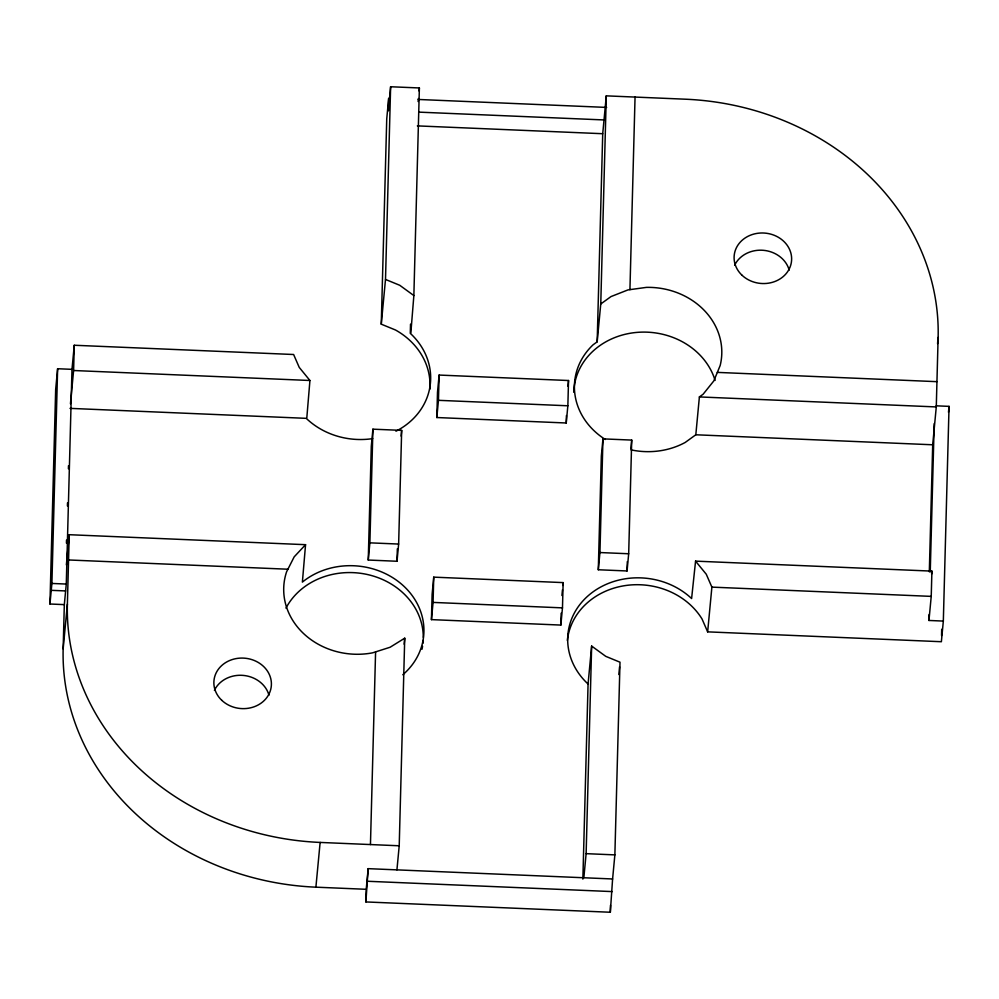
<?xml version="1.0" encoding="UTF-8"?>
<svg xmlns="http://www.w3.org/2000/svg" width="999" height="999" viewBox="0 0 999 999"><rect width="100%" height="100%" fill="white"/><g stroke="black" fill="none" stroke-linecap="round" stroke-linejoin="round"><path stroke-width="1.5" d="M71.99 369.343L66.284 584.053L64.323 604.62L49.95 604.008L55.669 389.385L57.617 368.731L71.99 369.343L74.276 345.254L293.619 354.508L299.238 367.395L309.927 380.494L306.73 418.806A71.978 63.137 5.4 0 0 372.689 438.611M49.95 604.008L51.898 583.453L57.617 368.731M582.867 879.12L588.074 683.915L591.645 646.066L605.769 656.355L620.004 662.2L614.872 854.882L612.599 878.97L368.169 868.655L366.221 889.297L315.896 887.174A259.141 227.297 5.4 0 1 63.149 648.913L64.323 604.62M66.434 543.131L66.521 540.034M67.42 505.956L67.507 502.859M68.407 468.781L68.494 465.684M63.149 648.913L67.383 604.17L69.231 534.702L305.557 544.68L302.385 582.105A71.978 63.137 5.4 0 1 403.509 585.889A71.978 63.137 5.4 0 1 402.784 674.775M70.454 403.783L73.601 370.517L74.276 345.254M368.256 560.039L371.291 446.378L372.914 429.17L401.673 430.382L398.638 544.055L397.015 561.263L368.256 560.039L369.88 542.844L372.914 429.17M612.599 878.97L610.314 912.249L365.884 901.935L366.221 889.297M429.832 389.198A71.978 63.137 5.4 0 0 395.504 330.007L381.268 324.176L386.738 118.869L388.686 98.214L388.349 110.839L390.621 86.751L419.38 87.962L413.861 295.567L410.776 333.791A71.978 63.137 5.4 0 1 395.954 431.206M365.884 901.935L368.169 868.655M370.454 844.555L375.587 651.885M381.268 324.176L385.502 279.433L390.621 86.751M397.015 561.263L397.352 548.801M410.277 333.429L410.527 324.126M396.928 869.867L399.213 845.778L404.732 638.174L390.097 647.252L372.59 652.834A71.978 63.137 5.4 0 1 286.601 571.778L294.193 556.843L305.557 544.68M431.443 619.617L432.117 594.355L433.741 577.147L563.149 582.604L562.474 607.867L560.851 625.074L431.443 619.617L433.067 602.409L433.741 577.147M436.825 417.532L437.5 392.27L439.123 375.062L568.531 380.519L567.857 405.781L566.233 422.989L436.825 417.532L438.449 400.324L439.123 375.062M560.851 625.074L561.163 613.186M566.233 422.989L566.421 415.559M605.332 439.485A71.978 63.137 5.4 0 1 593.094 344.792L597.177 341.833L602.722 133.716L606.293 95.854L685.376 99.201A259.141 227.297 5.4 0 1 938.123 337.462L936.275 406.93L932.704 444.78L929.32 571.803M583.841 877.759L586.126 853.658L591.645 646.066M597.177 341.833L600.761 303.983L606.293 95.854M598.301 569.755L601.336 456.081L602.959 438.873L631.718 440.084L628.683 553.758L627.06 570.966L598.301 569.755L599.937 552.547L602.959 438.873M610.314 912.249L610.501 905.231M629.932 289.648L635.052 97.065M627.06 570.966L627.31 561.625M936.113 405.819L949.05 406.368L943.331 621.078L928.958 620.466L929.107 614.522M930.244 571.977L934.202 423.588M928.958 620.466L931.23 596.378L931.905 571.116L695.566 561.138L691.608 598.538A71.978 63.137 5.4 0 0 589.947 594.243A71.978 63.137 5.4 0 0 587.562 683.553L588.074 683.915M941.545 635.501L941.707 629.27M66.371 564.91L69.231 534.702M315.896 887.174L320.13 842.432A259.141 227.297 5.4 0 1 67.383 604.17M418.106 101.523L418.381 98.501M419.093 90.984L419.38 87.962M401.123 436.113L401.673 430.382M404.158 644.23L404.732 638.174M567.981 386.263L568.531 380.519M561.925 595.516L562.474 589.772M562.874 585.476L563.149 582.604M630.906 448.688L631.718 440.084M618.843 674.537L619.567 666.82M631.056 449.875A71.978 63.137 5.4 0 0 685.214 442.445L695.816 434.777L699.387 396.928L703.121 394.23L713.823 380.906L720.167 365.522A71.978 63.137 5.4 0 0 646.453 287.375L627.971 289.91L611.001 296.578L600.761 303.983M943.331 621.078L941.383 641.72L707.654 631.855L711.887 587.125L706.268 574.238L695.566 561.138M937.549 343.631L938.123 337.462M931.617 574.125L931.905 571.116M948.488 412.262L949.05 406.368M418.269 99.463L606.643 107.417M418.668 112.125L604.02 119.942M417.357 125.886L602.722 133.716M717.332 372.39L936.95 381.668M73.601 370.517L309.927 380.494M699.387 396.928L936.275 406.93M438.449 400.324L567.857 405.781M70.017 408.366L306.356 418.344M695.816 434.777L932.704 444.78M369.88 542.844L398.638 544.055M599.937 552.547L628.683 553.758M68.556 559.964L287.899 569.218M711.887 587.125L931.23 596.378M51.898 583.453L66.284 584.053M433.067 602.409L562.474 607.867M51.249 590.334L65.622 590.933M320.13 842.432L399.213 845.778M586.126 853.658L614.872 854.882M367.832 881.28L612.262 891.595M385.502 279.433L399.737 285.277L413.861 295.567M707.654 631.855L702.035 618.98A71.978 63.137 5.4 0 0 624.45 585.701A71.978 63.137 5.4 0 0 567.357 640.409M734.627 265.297A28.796 25.25 5.4 0 1 763.411 250.312A28.796 25.25 5.4 0 1 789.185 270.117M214.41 690.384A28.796 25.25 5.4 0 1 243.182 675.399A28.796 25.25 5.4 0 1 268.968 695.204M422.565 646.291A71.978 63.137 5.4 0 1 421.99 649.263M285.964 608.129A71.978 63.137 5.4 0 1 366.645 574.35A71.978 63.137 5.4 0 1 423.289 637.325M423.214 640.309A71.978 63.137 5.4 0 1 422.964 643.306M573.776 392.295A71.978 63.137 5.4 0 1 637.087 332.38A71.978 63.137 5.4 0 1 715.109 380.432M742.057 275.274A28.796 25.25 5.4 0 0 790.471 265.984A28.796 25.25 5.4 0 0 756.068 233.554A28.796 25.25 5.4 0 0 742.057 275.274M221.828 700.361A28.796 25.25 5.4 0 0 270.242 691.071A28.796 25.25 5.4 0 0 235.851 658.641A28.796 25.25 5.4 0 0 221.828 700.361"/></g></svg>
